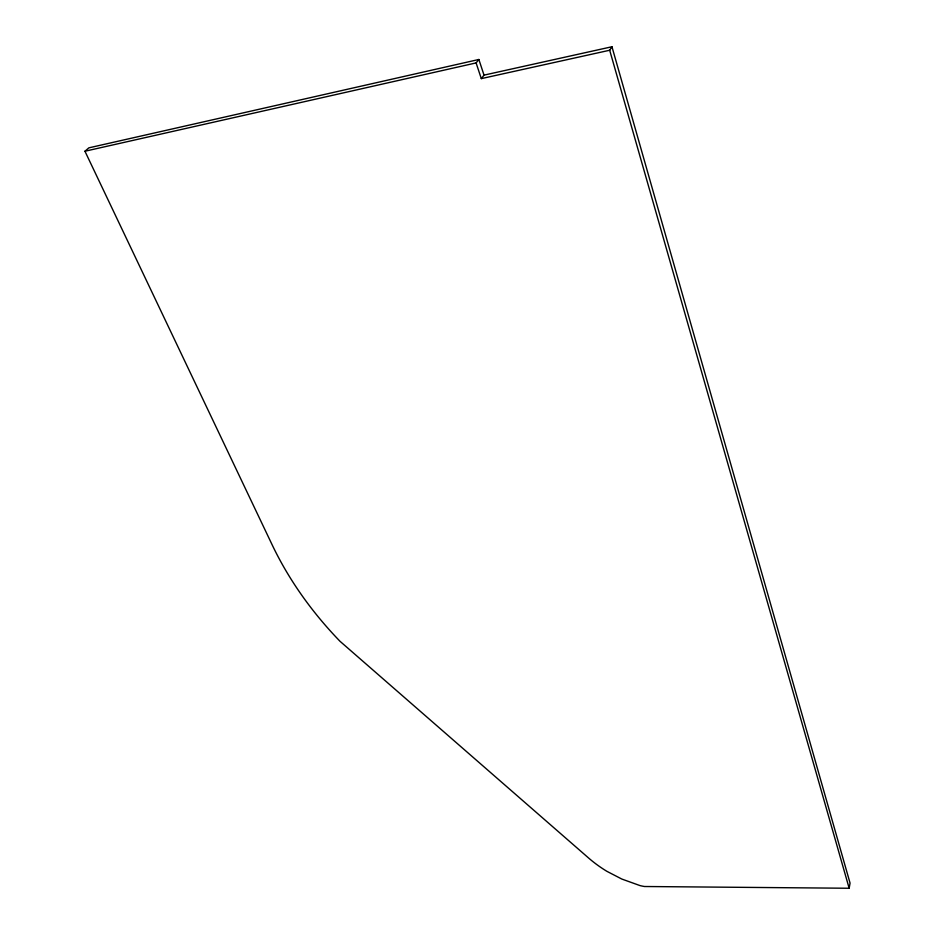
<?xml version="1.0" encoding="UTF-8"?>
<svg xmlns="http://www.w3.org/2000/svg" width="935" height="935" viewBox="0 0 935 935"><rect width="100%" height="100%" fill="white"/><g stroke="black" fill="none" stroke-linecap="round" stroke-linejoin="round"><path stroke-width="1.4" d="M478.86 59.478L88.86 147.847L84.945 151.236L272.038 544.591A365.328 285.537 23.3 0 0 340.024 641.305L588.512 857.933A104.475 69.295 18.6 0 0 606.827 871.291L621.798 879.04L639.937 885.562A36.243 23.422 19 0 0 644.495 886.509L849.167 888.25L850.055 883.107L611.957 46.75L484.026 75.127L481.303 78.622L476.102 62.914L478.86 59.478L484.026 75.127M481.303 78.622L609.69 50.245L611.957 46.75M84.945 151.236L476.102 62.914M609.69 50.245L849.167 888.25"/></g></svg>
